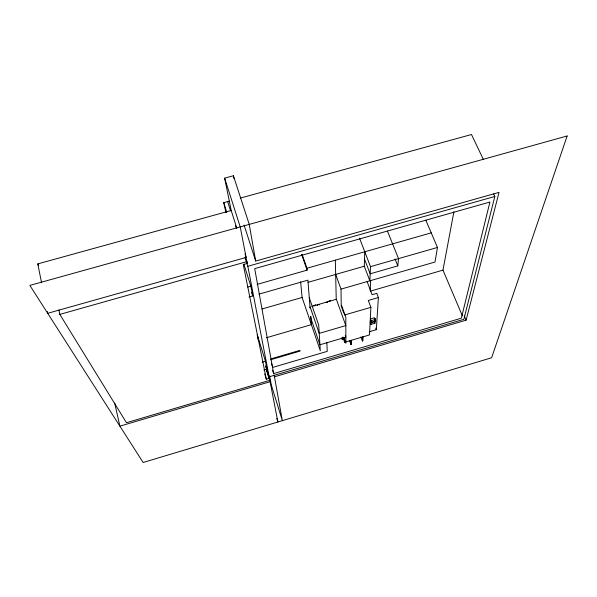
<?xml version="1.0" encoding="UTF-8"?>
<svg xmlns="http://www.w3.org/2000/svg" width="597" height="597" viewBox="0 0 597 597"><rect width="100%" height="100%" fill="white"/><g stroke="black" fill="none" stroke-linecap="round" stroke-linejoin="round"><path stroke-width="0.9" d="M374.938 318.805L375.162 318.567M351.379 340.268L351.342 344.26L350.894 344.394L350.932 340.402M359.498 238.076L370.498 266.643L369.856 280.806L364.297 266.232L364.774 251.777M363.066 336.835L362.924 340.857L362.409 341.006L362.543 336.992M370.185 290.582L370.655 280.463M367.133 281.65L372.103 294.709L376.774 293.351L378.386 297.545L368.297 300.47L370.886 307.336L369.513 334.939L344.656 342.245L342.887 337.29M370.468 318.932L370.282 322.641L370.938 324.387L374.946 323.216L375.17 319.514L374.513 317.753L370.468 318.932L371.125 320.693L370.938 324.387M369.304 331.753L376.319 329.693L378.386 297.545M364.528 259.105L370.177 273.822L397.803 265.881L398.52 258.613L387.446 231.114M425.848 220.241L437.467 247.457L435.004 262.038L341.014 289.112L341.208 304.418L345.805 317.141L345.887 343.23L343.73 337.178M462.414 315.917L442.974 270.135L453.899 211.748M493.637 193.958L494.823 196.473L463.854 319.313L269.165 376.811L265.896 366.282M269.643 376.162L271.381 385.229L282.351 420.646L274.463 376.804L466.115 320.164L499.032 192.368L255.695 261.061L244.098 225.106M374.737 319.559L375.312 319.462M375.08 319.432L374.931 319.253M374.834 319.462L375.297 319.261M375.401 319.365L374.826 319.32M374.886 319.47L375.282 319.395M375.073 320.014L374.931 320.149M375.02 319.992L375.028 319.873M263.852 370.021L266.986 369.103L265.456 361.252L257.225 334.745L258.329 340.23M272.695 367.416L327.26 351.357L326.843 342.477M273.65 373.588L461.324 318.194L489.913 202.04L254.703 268.628L273.65 373.588L272.59 370.215M264.687 373.856L266.329 379.207L269.448 378.282L265.896 366.827M269.448 378.282L269.837 380.311L126.467 422.713L59.812 314.395L58.872 309.858M266.583 370.327L270.105 381.707L119.9 426.154L114.661 403.012M371.125 320.693L375.17 319.514M271.105 358.819L299.948 350.357L300.03 351.103L270.366 359.812M262.262 362.192L265.456 361.252M341.73 337.932L342.35 339.663L344.118 339.148M266.344 337.76L311.388 324.649L310.731 316.298L311.037 318.791L319.925 344.775L345.864 337.163L345.253 335.439M344.491 315.015L370.886 307.336M311.828 306.38L336.365 299.284L345.827 325.589L319.216 333.365L310.104 306.88L310.201 308.156L310.059 307.753L307.895 280.157L258.964 294.149M317.343 305.642L317.305 305.007L319.104 304.485L319.246 304.895M326.208 302.336L327.432 301.985L327.574 302.388M370.431 291.112L442.974 270.135M262.12 308.962L302.104 297.463L300.634 281.687M249.046 296.985L252.74 295.933L250.837 286.179L243.897 264.173M308.067 282.329L364.297 266.232M370.498 266.643L437.467 247.457M257.091 284.396L307.104 270.15L306.955 268.24L431.235 232.86M247.822 287.038L250.837 286.179M255.695 261.061L249.24 224.39L233.405 175.749L224.629 178.137L240.225 226.897L246.121 257.434L47.7 313.313L47.342 311.515M59.812 314.395L246.927 261.613L245.531 257.203M246.927 261.613L247.277 263.434L243.27 264.568L266.329 379.207M269.165 376.811L247.83 266.277L494.823 196.473M225.905 212.666L223.763 202.637L229.27 201.122M240.27 198.1L471.488 134.512L483.466 159.668M41.566 282.762L37.775 263.889L231.203 210.487L224.629 178.137M37.775 263.889L38.73 265.486M464.317 315.94L466.115 320.164M395.05 259.008L397.803 265.881M374.625 320.096L375.065 321.268L371.035 322.447L370.379 320.693M374.618 320.305L375.058 321.47L371.028 322.649L370.371 320.895M374.513 322.052L374.946 323.216M375.722 328.096L376.319 329.693M360.916 336.924L362.409 341.006M335.663 274.426L341.014 289.112M341.036 305.455L343.865 313.276M350.461 341.805L351.342 344.26M349.424 340.305L350.894 344.394M330.581 300.955L330.432 300.552L328.917 300.992L329.066 301.395M302.089 254.322L306.955 268.24M301.657 254.538L307.104 270.15M317.305 305.007L317.447 305.418M309.276 297.769L318.694 325.037L320.305 350.752L302.104 297.463M231.203 210.487L236.83 228.203M244.994 253.889L246.121 257.434M235.457 225.494L236.3 228.136M227.644 201.57L230.606 210.913M245.33 257.285L247.277 263.434M245.039 257.471L247.83 266.277M223.763 202.637L226.83 212.368M251.643 292.463L252.74 295.933M271.441 363.237L272.239 365.804M273.911 375.043L274.463 376.804M265.904 365.618L266.986 369.103M266.575 369.774L269.837 380.311M276.792 418.445L277.881 421.989L270.105 381.707M233.405 175.749L233.912 178.458M335.335 260.158L336.223 298.881M342.32 337.253L342.35 339.663M344.626 337.827L344.656 342.245M567.15 135.974L491.622 357.752L143.138 462.488L29.85 285.411L567.15 135.974M315.5 305.015L313.97 305.455L314.112 305.865L315.641 305.425L315.5 305.015"/></g></svg>
